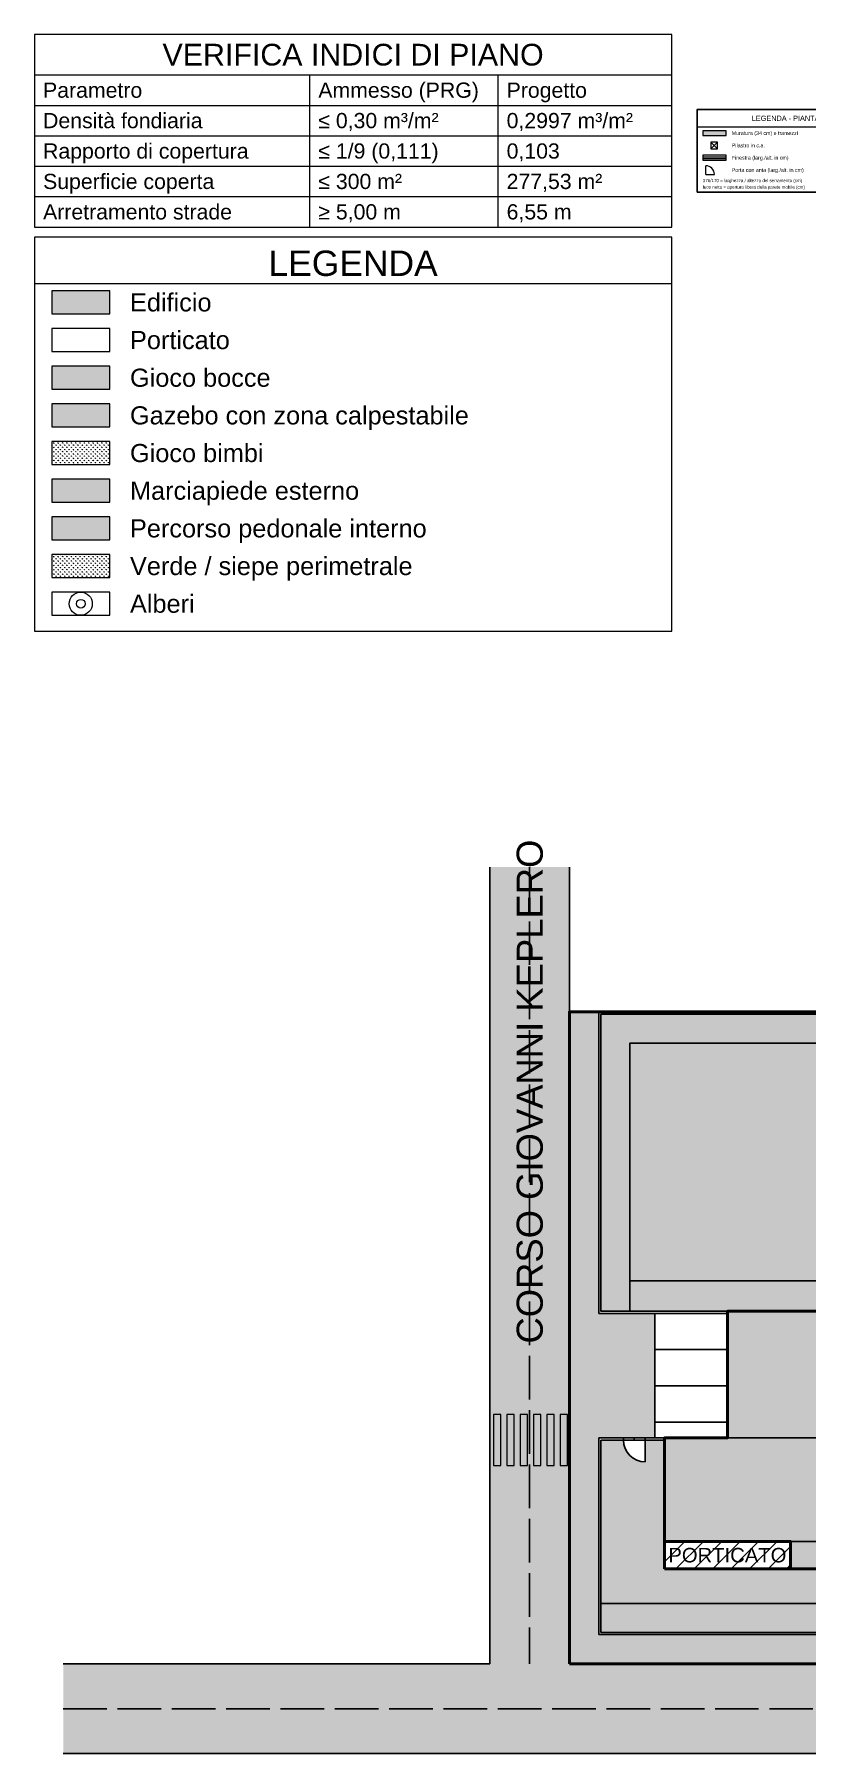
# Model space of a CAD drawing. Header units: millimetres. Extents: x 23 to 299, y 5 to 130.
# Drawn here: x 23.3 to 76.6, y 11.5 to 130.2 of the extents above; entities that cross this region are included whole.
import ezdxf
from ezdxf.enums import TextEntityAlignment as Align

# ---------------------------------------------------------------- set-up
doc = ezdxf.new("R2010")
doc.units = ezdxf.units.MM
doc.linetypes.add('ACAD_ISO02W100', pattern=[15, 12, -3])
doc.layers.get('0').update_dxf_attribs({"lineweight": 25})
for name, color, linetype, lineweight in [('EDIFICIO', 7, 'Continuous', 50), ('LEGENDA', 7, 'Continuous', 18), ('LOTTO', 3, 'Continuous', 50), ('PERCORSO_PEDONALE', 8, 'Continuous', 13), ('PORTICATO', 4, 'Continuous', 25), ('PORTICATO_RETINO', 4, 'Continuous', 18), ('TESTI', 7, 'Continuous', 18), ('ZONE_CALCOLO', 6, 'Continuous', 18)]:
    doc.layers.add(name, color=color, linetype=linetype, lineweight=lineweight)
doc.styles.add('ARIAL', font='arial.ttf')
pattern_1 = [(228.0127875, (-105.631143, 71.349141), (-1.2598400001, -1.4173199999), [0.02118673, -2.09748999]), (184.969741, (-105.645316, 71.3333934), (1.8897599993, 0.157480009), [0.0363571, -3.59935103]), (132.510447, (-105.681537, 71.330244), (1.5748000007, -1.7322799994), [0.02563585, -2.53795281]), (267.273689, (-105.742954, 71.290874), (0.1574800003, 3.1496), [0.03310828, -3.27771912]), (292.833654, (-105.744529, 71.257803), (-0.7874000001, 1.88976), [0.03246529, -3.21406808]), (357.273689, (-105.73193, 71.227882), (-3.1496, 0.1574800003), [0.03310828, -3.27771912]), (37.6942405, (-105.6988595, 71.226307), (-2.0472399999, -1.5748000001), [0.043784, -4.33461315]), (72.2553284, (-105.664214, 71.2530786), (1.1023600003, 3.4645599999), [0.04133661, -4.09232591]), (121.4295656, (-105.6516155, 71.2924486), (-1.2598400002, 2.0472399999), [0.0332204, -3.28882383]), (175.236358, (-105.668938, 71.320795), (1.73228, -0.1574800003), [0.03792622, -1.85838409]), (222.397438, (-105.7067335, 71.3239446), (-1.8897599999, -1.7322800001), [0.04904683, -4.8556399]), (138.814075, (-105.587049, 71.289299), (-1.1023599999, 0.9448800001), [0.01674028, -1.65729508]), (171.4692344, (-105.599647, 71.3003226), (2.0472400001, -0.3149599996), [0.03184828, -3.15298762]), (225, (-105.63114, 71.30505), (0, -0.15748), [0.02227098, -0.20043937]), (203.19859, (-105.642167, 71.323945), (0.7874, 0.31496), [0.01199336, -1.18733859]), (291.80141, (-105.65319, 71.31922), (-0.15748, 0.47244), [0.01696107, -0.83109469]), (30.963757, (-105.64689, 71.303472), (0.47244, 0.31496), [0.02754782, -0.89071049]), (161.56505, (-105.62327, 71.317645), (0.31496, -0.15748), [0.0199198, -0.47807568]), (16.38954, (-105.744529, 71.31922), (1.5748, 0.47244), [0.02790546, -2.76264725]), (70.346176, (-105.717757, 71.327094), (-0.6299200001, -1.73228), [0.02341113, -2.31769737]), (293.19859, (-105.62327, 71.349141), (-0.31496, 0.7874), [0.02398657, -1.17534538]), (343.61046, (-105.61382, 71.327094), (-1.5748, 0.4724399999), [0.02790546, -2.76264725]), (339.443955, (-105.744529, 71.221583), (-0.7874, 0.31496), [0.02691018, -1.31859953]), (294.775141, (-105.719332, 71.212134), (-0.7874000009, 1.7322799996), [0.02254767, -2.23222279]), (66.80141, (-105.621694, 71.191661), (0.31496, 0.7874), [0.02398657, -1.17534538]), (17.354025, (-105.6122455, 71.213709), (-2.04724, -0.6299200001), [0.02639853, -2.61344731]), (69.443955, (-105.69886, 71.191661), (-0.31496, -0.7874), [0.0134551, -1.33205462]), (101.309932, (-105.631143, 71.19166), (-0.15748, 0.62992), [0.0080299, -0.79496369]), (165.963757, (-105.632718, 71.199535), (0.47244, -0.15748), [0.03246529, -0.61684138]), (186.009006, (-105.664214, 71.207409), (1.5748, 0.1574800001), [0.03008655, -2.97856462]), (303.690068, (-105.64689, 71.2893), (-0.15748, 0.31496), [0.02271208, -0.54509013]), (353.1572266, (-105.634293, 71.2704014), (2.67716, -0.3149599999), [0.03965252, -3.92559256]), (60.945396, (-105.594923, 71.265677), (-0.62992, -1.10236), [0.01621351, -1.60514232]), (90, (-105.58705, 71.27985), (-0.15748, 0.15748), [0.0094488, -0.1480312]), (120.256437, (-105.667364, 71.212134), (0.6299199999, -1.10236), [0.02187775, -2.16590433]), (48.0127875, (-105.678387, 71.231031), (1.2598400001, 1.4173199999), [0.04237346, -2.07630326]), (0, (-105.65004, 71.26253), (0.15748, 0.15748), [0.0409448, -0.1165352]), (325.3048465, (-105.609096, 71.262527), (1.5748000006, -1.1023599991), [0.0248998, -2.46507764]), (254.054604, (-105.588624, 71.248354), (-0.15748, -0.62992), [0.0229294, -1.1235423]), (207.6459754, (-105.594923, 71.226307), (-2.9921200001, -1.5747999998), [0.037333, -3.6959728]), (175.4260787, (-105.6279935, 71.208984), (-2.04724, 0.15748), [0.03949583, -3.91008248])]
pattern_2 = [(90, (-105.74453, 71.19166), (-0.1508683, 0.1508683), [0.040005, -0.2617316]), (45, (-105.74453, 71.19166), (-0.1508683, 0.1508683), [0.040005, -0.173355]), (135, (-105.74453, 71.19166), (-0.1508683, -0.1508683), [0.040005, -0.173355])]

msp = doc.modelspace()

# ---------------------------------------------------------------- hatches: boundary and pattern name
h = msp.add_hatch(color=8)
h.dxf.hatch_style = 1
h.paths.add_polyline_path([(60.19456, 72.70972), (57.44456, 72.70972), (54.69456, 72.70972), (54.69456, 17.70972), (25.25343, 17.70972), (25.25343, 14.60972), (149.75413, 14.60972), (149.75413, 17.70972), (60.19456, 17.70972)])
at = {"true_color": 0x636466}
h = msp.add_hatch(color=251, dxfattribs=at)
h.dxf.hatch_style = 1
h.paths.add_polyline_path([(66.09456, 41.89972), (62.21456, 41.89972), (62.21456, 62.70972), (60.19456, 62.70972), (60.19456, 17.70972), (120.19456, 17.70972), (120.19456, 19.72972), (89.80186, 19.72972), (62.21456, 19.72972), (62.21456, 33.29972), (66.09456, 33.29972)])
h = msp.add_hatch()
h.set_pattern_fill('GRASS', scale=0.013)
h.set_pattern_definition([(90, (-74.04778, -8.41556), (-0.23348666, 0.23348666), [0.0619125, -0.4050608]), (45, (-74.04778, -8.41556), (-0.23348666, 0.23348666), [0.0619125, -0.2682875]), (135, (-74.04778, -8.41556), (-0.23348666, -0.23348666), [0.0619125, -0.2682875])])
h.paths.add_polyline_path([(62.36456, 42.04972), (64.36456, 42.04972), (64.36456, 60.55972), (118.04456, 60.55972), (118.04456, 21.87972), (89.80186, 21.87972), (89.80186, 19.87972), (120.04456, 19.87972), (120.04456, 62.55972), (62.36456, 62.55972)])
h = msp.add_hatch(color=92)
h.dxf.hatch_style = 1
h.paths.add_polyline_path([(99.62644, 46.34742), (89.66456, 46.34742), (89.66456, 44.14972), (92.27578, 44.14972), (92.27578, 42.74135), (116.77578, 42.74135), (116.87578, 42.74135), (116.87578, 38.84135), (116.77578, 38.84135), (104.6141, 38.84135), (92.27578, 38.84135), (92.27578, 26.9904), (96.00261, 26.9904), (96.00261, 34.54931), (109.00261, 34.54931), (109.00261, 25.54931), (109.00261, 24.54931), (96.00261, 24.54931), (96.00261, 21.87972), (118.04456, 21.87972), (118.04456, 60.55972), (64.36456, 60.55972), (64.36456, 44.14972), (87.36456, 44.14972), (87.36456, 46.34742), (78.62644, 46.34742), (78.62644, 57.34742), (99.62644, 57.34742)])
h = msp.add_hatch(color=9)
h.dxf.hatch_style = 1
h.paths.add_polyline_path([(66.74456, 26.15972), (66.74456, 33.14972), (65.42168, 33.14972), (65.42168, 31.64972, -0.414213562), (63.92168, 33.14972), (62.36456, 33.14972), (62.36456, 21.87972), (63.66319, 21.87972), (64.66319, 21.87972), (89.80186, 21.87972), (92.27578, 21.87972), (96.00261, 21.87972), (96.00261, 26.9904), (92.27578, 26.9904), (92.27578, 38.84135), (92.27578, 42.64135), (92.27578, 44.14972), (89.66456, 44.14972), (89.66456, 46.34742), (87.36456, 46.34742), (87.36456, 44.14972), (64.36456, 44.14972), (64.36456, 42.04972), (71.09456, 42.04972), (84.48456, 42.04972), (84.48456, 33.29972), (84.48456, 24.25972), (75.44456, 24.25972), (66.74456, 24.25972)])
h = msp.add_hatch(color=1)
h.dxf.hatch_style = 1
h.paths.add_polyline_path([(84.48456, 42.04972), (71.09456, 42.04972), (71.09456, 33.29972), (84.48456, 33.29972)])
h.paths.add_polyline_path([(84.48456, 33.29972), (66.74456, 33.29972), (66.74456, 26.15972), (84.48456, 26.15972)])
h.paths.add_polyline_path([(84.48456, 26.15972), (75.44456, 26.15972), (75.44456, 24.25972), (84.48456, 24.25972)])
h = msp.add_hatch(color=8)
h.dxf.hatch_style = 1
h.paths.add_polyline_path([(64.66319, 21.87972), (63.66319, 21.87972), (62.36456, 21.87972), (62.36456, 19.87972), (89.80186, 19.87972), (89.80186, 21.87972)])
h = msp.add_hatch(color=8)
h.dxf.hatch_style = 1
h.paths.add_polyline_path([(149.75413, 14.60972), (25.25343, 14.60972), (25.25343, 11.50972), (60.19456, 11.50972), (149.75413, 11.50972)])
at = {"layer": 'LEGENDA'}
h = msp.add_hatch(color=8, dxfattribs=at)
h.dxf.hatch_style = 1
h.paths.add_polyline_path([(69.4, 123.205), (71, 123.205), (71, 123.545), (69.4, 123.545)])
h = msp.add_hatch(color=1, dxfattribs=at)
h.dxf.hatch_style = 1
h.paths.add_polyline_path([(24.45547, 110.89166), (28.45547, 110.89166), (28.45547, 112.49166), (24.45547, 112.49166)])
h = msp.add_hatch(dxfattribs=at)
h.set_pattern_fill('GRAVEL', color=32, scale=0.0062)
h.set_pattern_definition(pattern_1)
h.paths.add_polyline_path([(24.45547, 105.69166), (28.45547, 105.69166), (28.45547, 107.29166), (24.45547, 107.29166)])
h = msp.add_hatch(dxfattribs=at)
h.set_pattern_fill('GRAVEL', color=8, scale=0.0062)
h.set_pattern_definition(pattern_1)
h.paths.add_polyline_path([(24.45547, 103.09166), (28.45547, 103.09166), (28.45547, 104.69166), (24.45547, 104.69166)])
h = msp.add_hatch(dxfattribs=at)
h.set_pattern_fill('GRASS', color=3, scale=0.0084)
h.set_pattern_definition(pattern_2)
h.paths.add_polyline_path([(24.45547, 100.49166), (28.45547, 100.49166), (28.45547, 102.09166), (24.45547, 102.09166)])
h = msp.add_hatch(color=8, dxfattribs=at)
h.dxf.hatch_style = 1
h.paths.add_polyline_path([(24.45547, 97.89166), (28.45547, 97.89166), (28.45547, 99.49166), (24.45547, 99.49166)])
h = msp.add_hatch(color=9, dxfattribs=at)
h.dxf.hatch_style = 1
h.paths.add_polyline_path([(24.45547, 95.29166), (28.45547, 95.29166), (28.45547, 96.89166), (24.45547, 96.89166)])
h = msp.add_hatch(dxfattribs=at)
h.set_pattern_fill('GRASS', scale=0.0084)
h.set_pattern_definition(pattern_2)
h.paths.add_polyline_path([(24.45547, 92.69166), (28.45547, 92.69166), (28.45547, 94.29166), (24.45547, 94.29166)])
at = {"layer": 'PERCORSO_PEDONALE', "true_color": 0xffffff}
h = msp.add_hatch(color=7, dxfattribs=at)
h.dxf.hatch_style = 1
h.paths.add_polyline_path([(54.95, 31.41), (55.45, 31.41), (55.45, 34.91), (54.95, 34.91)])
h = msp.add_hatch(color=7, dxfattribs=at)
h.dxf.hatch_style = 1
h.paths.add_polyline_path([(55.87, 31.41), (56.37, 31.41), (56.37, 34.91), (55.87, 34.91)])
h = msp.add_hatch(color=7, dxfattribs=at)
h.dxf.hatch_style = 1
h.paths.add_polyline_path([(56.79, 31.41), (57.29, 31.41), (57.29, 34.91), (56.79, 34.91)])
h = msp.add_hatch(color=7, dxfattribs=at)
h.dxf.hatch_style = 1
h.paths.add_polyline_path([(57.71, 31.41), (58.21, 31.41), (58.21, 34.91), (57.71, 34.91)])
h = msp.add_hatch(color=7, dxfattribs=at)
h.dxf.hatch_style = 1
h.paths.add_polyline_path([(58.63, 31.41), (59.13, 31.41), (59.13, 34.91), (58.63, 34.91)])
h = msp.add_hatch(color=7, dxfattribs=at)
h.dxf.hatch_style = 1
h.paths.add_polyline_path([(59.55, 31.41), (60.05, 31.41), (60.05, 34.91), (59.55, 34.91)])
at = {"layer": 'PORTICATO_RETINO'}
h = msp.add_hatch(dxfattribs=at)
h.set_pattern_fill('PORTICATO_RETINO', color=4)
h.set_pattern_definition([(45, (0, 0), (-0.63639, 0.63639), [])])
h.paths.add_polyline_path([(66.74456, 24.25972), (75.44456, 24.25972), (75.44456, 26.15972), (66.74456, 26.15972)])

# ---------------------------------------------------------------- linework, layer by layer
for p, q in [((54.69456, 72.70972), (54.69456, 17.70972)), ((60.19456, 62.70972), (60.19456, 72.70972)), ((60.19456, 17.70972), (60.19456, 72.70972)), ((60.19456, 72.70972), (60.19456, 17.70972)), ((62.21456, 41.89972), (62.21456, 62.70972)), ((62.21456, 62.70972), (120.19456, 62.70972)), ((64.36456, 42.04972), (64.36456, 44.14972)), ((64.36456, 44.14972), (87.36456, 44.14972)), ((71.09456, 41.89972), (62.21456, 41.89972)), ((64.36456, 42.04972), (71.09456, 42.04972)), ((71.09456, 41.89972), (66.09456, 41.89972)), ((66.09456, 33.29972), (66.09456, 41.89972)), ((66.09456, 41.89972), (71.09456, 41.89972)), ((71.09456, 41.89972), (66.09456, 41.89972)), ((66.09456, 41.89972), (66.09456, 39.39972)), ((66.09456, 39.39972), (70.97821, 39.39972)), ((71.09456, 39.39972), (66.09456, 39.39972)), ((66.09456, 39.39972), (66.09456, 36.89972)), ((70.97821, 39.39972), (71.09456, 39.39972)), ((66.09456, 36.89972), (71.09456, 36.89972)), ((71.09456, 36.89972), (66.09456, 36.89972)), ((66.09456, 36.89972), (66.09456, 34.39972)), ((62.21456, 19.72972), (62.21456, 33.29972)), ((66.74456, 33.29972), (62.21456, 33.29972)), ((63.92168, 33.14972), (63.92168, 33.29972)), ((64.66319, 33.14972), (64.66319, 33.29972)), ((64.66319, 33.29972), (66.19162, 33.29972)), ((64.66319, 33.29972), (66.16319, 33.29972)), ((65.42168, 33.29972), (65.42168, 33.14972)), ((66.09456, 34.39972), (71.09456, 34.39972)), ((71.09456, 33.29972), (66.09456, 33.29972)), ((66.19162, 33.29972), (66.74456, 33.29972)), ((62.36456, 19.87972), (62.36456, 33.14972)), ((66.74456, 33.14972), (62.36456, 33.14972)), ((66.16319, 33.14972), (64.66319, 33.14972)), ((65.42168, 33.14972), (65.42168, 31.64972)), ((63.66319, 21.87972), (62.36456, 21.87972)), ((64.66319, 21.87972), (63.66319, 21.87972)), ((89.80186, 21.87972), (64.66319, 21.87972)), ((62.21456, 19.72972), (89.80186, 19.72972)), ((62.36456, 19.87972), (89.80186, 19.87972)), ((25.25343, 17.70972), (54.69456, 17.70972)), ((149.75413, 17.70972), (60.19456, 17.70972)), ((60.19456, 11.50972), (25.25343, 11.50972)), ((60.19456, 11.50972), (149.75413, 11.50972))]:
    msp.add_line(p, q)
at = {"linetype": 'ACAD_ISO02W100', "ltscale": 0.25}
for p, q in [((57.44456, 72.70972), (57.44456, 17.70972)), ((25.25343, 14.60972), (149.75413, 14.60972))]:
    msp.add_line(p, q, dxfattribs=at)
msp.add_lwpolyline([(92.27578, 21.87972), (89.80186, 21.87972), (89.80186, 19.87972), (120.04456, 19.87972), (120.04456, 62.55972), (62.36456, 62.55972), (62.36456, 42.04972), (64.36456, 42.04972), (64.36456, 60.55972), (118.04456, 60.55972), (118.04456, 21.87972), (89.80186, 21.87972)])
msp.add_arc((65.42168, 33.14972), 1.5, 180, 270)
at = {"layer": 'EDIFICIO'}
msp.add_lwpolyline([(75.44456, 24.25972), (84.48456, 24.25972), (84.48456, 42.04972), (71.09456, 42.04972), (71.09456, 33.29972), (66.74456, 33.29972), (66.74456, 26.15972), (75.44456, 26.15972)], close=True, dxfattribs=at)
at = {"layer": 'LEGENDA'}
for p, q in [((23.25547, 127.39166), (67.25547, 127.39166)), ((42.25547, 127.39166), (42.25547, 116.89166)), ((55.25547, 127.39166), (55.25547, 116.89166)), ((23.25547, 125.29166), (67.25547, 125.29166)), ((23.25547, 123.19166), (67.25547, 123.19166)), ((23.25547, 121.09166), (67.25547, 121.09166)), ((23.25547, 118.99166), (67.25547, 118.99166)), ((23.25547, 112.99166), (67.25547, 112.99166))]:
    msp.add_line(p, q, dxfattribs=at)
at = {"layer": 'LEGENDA', "color": 7}
for p, q in [((69, 123.8), (83.8, 123.8)), ((69.95, 122.295), (70.41, 122.755)), ((69.95, 122.755), (70.41, 122.295))]:
    msp.add_line(p, q, dxfattribs=at)
at = {"layer": 'LEGENDA', "color": 4}
for p, q in [((69.4, 121.73167), (71, 121.73167)), ((69.4, 121.61833), (71, 121.61833))]:
    msp.add_line(p, q, dxfattribs=at)
at = {"layer": 'LEGENDA', "color": 3}
for q in [(69.6, 121.125), (70.2, 120.525)]:
    msp.add_line((69.6, 120.525), q, dxfattribs=at)
at = {"layer": 'LEGENDA', "color": 7}
for points in [[(23.25547, 116.89166), (67.25547, 116.89166), (67.25547, 130.19166), (23.25547, 130.19166)], [(69.4, 123.205), (71, 123.205), (71, 123.545), (69.4, 123.545)], [(69.95, 122.295), (70.41, 122.295), (70.41, 122.755), (69.95, 122.755)], [(23.25547, 88.99166), (67.25547, 88.99166), (67.25547, 116.19166), (23.25547, 116.19166)], [(24.45547, 110.89166), (28.45547, 110.89166), (28.45547, 112.49166), (24.45547, 112.49166)], [(24.45547, 105.69166), (28.45547, 105.69166), (28.45547, 107.29166), (24.45547, 107.29166)], [(24.45547, 103.09166), (28.45547, 103.09166), (28.45547, 104.69166), (24.45547, 104.69166)], [(24.45547, 100.49166), (28.45547, 100.49166), (28.45547, 102.09166), (24.45547, 102.09166)], [(24.45547, 97.89166), (28.45547, 97.89166), (28.45547, 99.49166), (24.45547, 99.49166)], [(24.45547, 95.29166), (28.45547, 95.29166), (28.45547, 96.89166), (24.45547, 96.89166)], [(24.45547, 92.69166), (28.45547, 92.69166), (28.45547, 94.29166), (24.45547, 94.29166)], [(24.45547, 90.09166), (28.45547, 90.09166), (28.45547, 91.69166), (24.45547, 91.69166)]]:
    msp.add_lwpolyline(points, close=True, dxfattribs=at)
at = {"layer": 'LEGENDA', "color": 7, "lineweight": 25}
msp.add_lwpolyline([(69, 119.3), (83.8, 119.3), (83.8, 125), (69, 125)], close=True, dxfattribs=at)
at = {"layer": 'LEGENDA', "color": 4}
for points in [[(69.4, 121.505), (71, 121.505), (71, 121.845), (69.4, 121.845)], [(24.45547, 108.29166), (28.45547, 108.29166), (28.45547, 109.89166), (24.45547, 109.89166)]]:
    msp.add_lwpolyline(points, close=True, dxfattribs=at)
at = {"layer": 'LEGENDA', "color": 3}
for radius in [0.8, 0.3]:
    msp.add_circle((26.45547, 90.89166), radius, dxfattribs=at)
msp.add_arc((69.6, 120.525), 0.6, 0, 90, dxfattribs=at)
at = {"layer": 'LOTTO'}
msp.add_lwpolyline([(60.19456, 17.70972), (120.19456, 17.70972), (120.19456, 62.70972), (60.19456, 62.70972)], close=True, dxfattribs=at)
at = {"layer": 'PERCORSO_PEDONALE', "color": 7}
for points in [[(54.95, 31.41), (55.45, 31.41), (55.45, 34.91), (54.95, 34.91)], [(55.87, 31.41), (56.37, 31.41), (56.37, 34.91), (55.87, 34.91)], [(56.79, 31.41), (57.29, 31.41), (57.29, 34.91), (56.79, 34.91)], [(57.71, 31.41), (58.21, 31.41), (58.21, 34.91), (57.71, 34.91)], [(58.63, 31.41), (59.13, 31.41), (59.13, 34.91), (58.63, 34.91)], [(59.55, 31.41), (60.05, 31.41), (60.05, 34.91), (59.55, 34.91)]]:
    msp.add_lwpolyline(points, close=True, dxfattribs=at)
at = {"layer": 'PORTICATO'}
msp.add_lwpolyline([(66.74456, 24.25972), (75.44456, 24.25972), (75.44456, 26.15972), (66.74456, 26.15972)], close=True, dxfattribs=at)
at = {"layer": 'PORTICATO_RETINO', "color": 4, "lineweight": 50}
msp.add_lwpolyline([(66.74456, 24.25972), (75.44456, 24.25972), (75.44456, 26.15972), (66.74456, 26.15972)], close=True, dxfattribs=at)
at = {"layer": 'ZONE_CALCOLO'}
for points in [[(71.09456, 33.29972), (84.48456, 33.29972), (84.48456, 42.04972), (71.09456, 42.04972)], [(66.74456, 26.15972), (84.48456, 26.15972), (84.48456, 33.29972), (66.74456, 33.29972)], [(75.44456, 24.25972), (84.48456, 24.25972), (84.48456, 26.15972), (75.44456, 26.15972)]]:
    msp.add_lwpolyline(points, close=True, dxfattribs=at)

# ---------------------------------------------------------------- texts
at = {"layer": 'TESTI', "style": 'ARIAL'}
for s, height, p in [('VERIFICA INDICI DI PIANO', 1.5, (45.25547, 128.79166)), ('LEGENDA - PIANTA QUOTATA', 0.36, (76.4, 124.4)), ('LEGENDA', 1.75, (45.25547, 114.39166)), ('PORTICATO', 1, (71.09456, 25.20972))]:
    msp.add_text(s, height=height, dxfattribs=at).set_placement(p, align=Align.MIDDLE_CENTER)
for s, height, p in [('Parametro', 1.05, (23.85547, 126.34166)), ('Ammesso (PRG)', 1.05, (42.85547, 126.34166)), ('Progetto', 1.05, (55.85547, 126.34166)), ('Densità fondiaria', 1.05, (23.85547, 124.24166)), ('≤ 0,30 m³/m²', 1.05, (42.85547, 124.24166)), ('0,2997 m³/m²', 1.05, (55.85547, 124.24166)), ('Muratura (34 cm) e tramezzi', 0.26, (71.4, 123.375)), ('Rapporto di copertura', 1.05, (23.85547, 122.14166)), ('≤ 1/9 (0,111)', 1.05, (42.85547, 122.14166)), ('0,103', 1.05, (55.85547, 122.14166)), ('Pilastro in c.a.', 0.26, (71.4, 122.525)), ('Finestra (larg./alt. in cm)', 0.26, (71.4, 121.675)), ('Superficie coperta', 1.05, (23.85547, 120.04166)), ('≤ 300 m²', 1.05, (42.85547, 120.04166)), ('277,53 m²', 1.05, (55.85547, 120.04166)), ('376/170 = larghezza / altezza del serramento (cm)', 0.22, (69.4, 120.1)), ('Porta con anta (larg./alt. in cm)', 0.26, (71.4, 120.825)), ('luce netta = apertura libera della parete mobile (cm)', 0.22, (69.4, 119.65)), ('Arretramento strade', 1.05, (23.85547, 117.94166)), ('≥ 5,00 m', 1.05, (42.85547, 117.94166)), ('6,55 m', 1.05, (55.85547, 117.94166)), ('Edificio', 1.25, (29.85547, 111.69166)), ('Porticato', 1.25, (29.85547, 109.09166)), ('Gioco bocce', 1.25, (29.85547, 106.49166)), ('Gazebo con zona calpestabile', 1.25, (29.85547, 103.89166)), ('Gioco bimbi', 1.25, (29.85547, 101.29166)), ('Marciapiede esterno', 1.25, (29.85547, 98.69166)), ('Percorso pedonale interno', 1.25, (29.85547, 96.09166)), ('Verde / siepe perimetrale', 1.25, (29.85547, 93.49166)), ('Alberi', 1.25, (29.85547, 90.89166))]:
    msp.add_text(s, height=height, dxfattribs=at).set_placement(p, align=Align.MIDDLE_LEFT)
msp.add_text('CORSO GIOVANNI KEPLERO', height=1.8, rotation=90, dxfattribs=at).set_placement((57.45, 57.21), align=Align.MIDDLE_CENTER)

doc.saveas('drawing.dxf')
